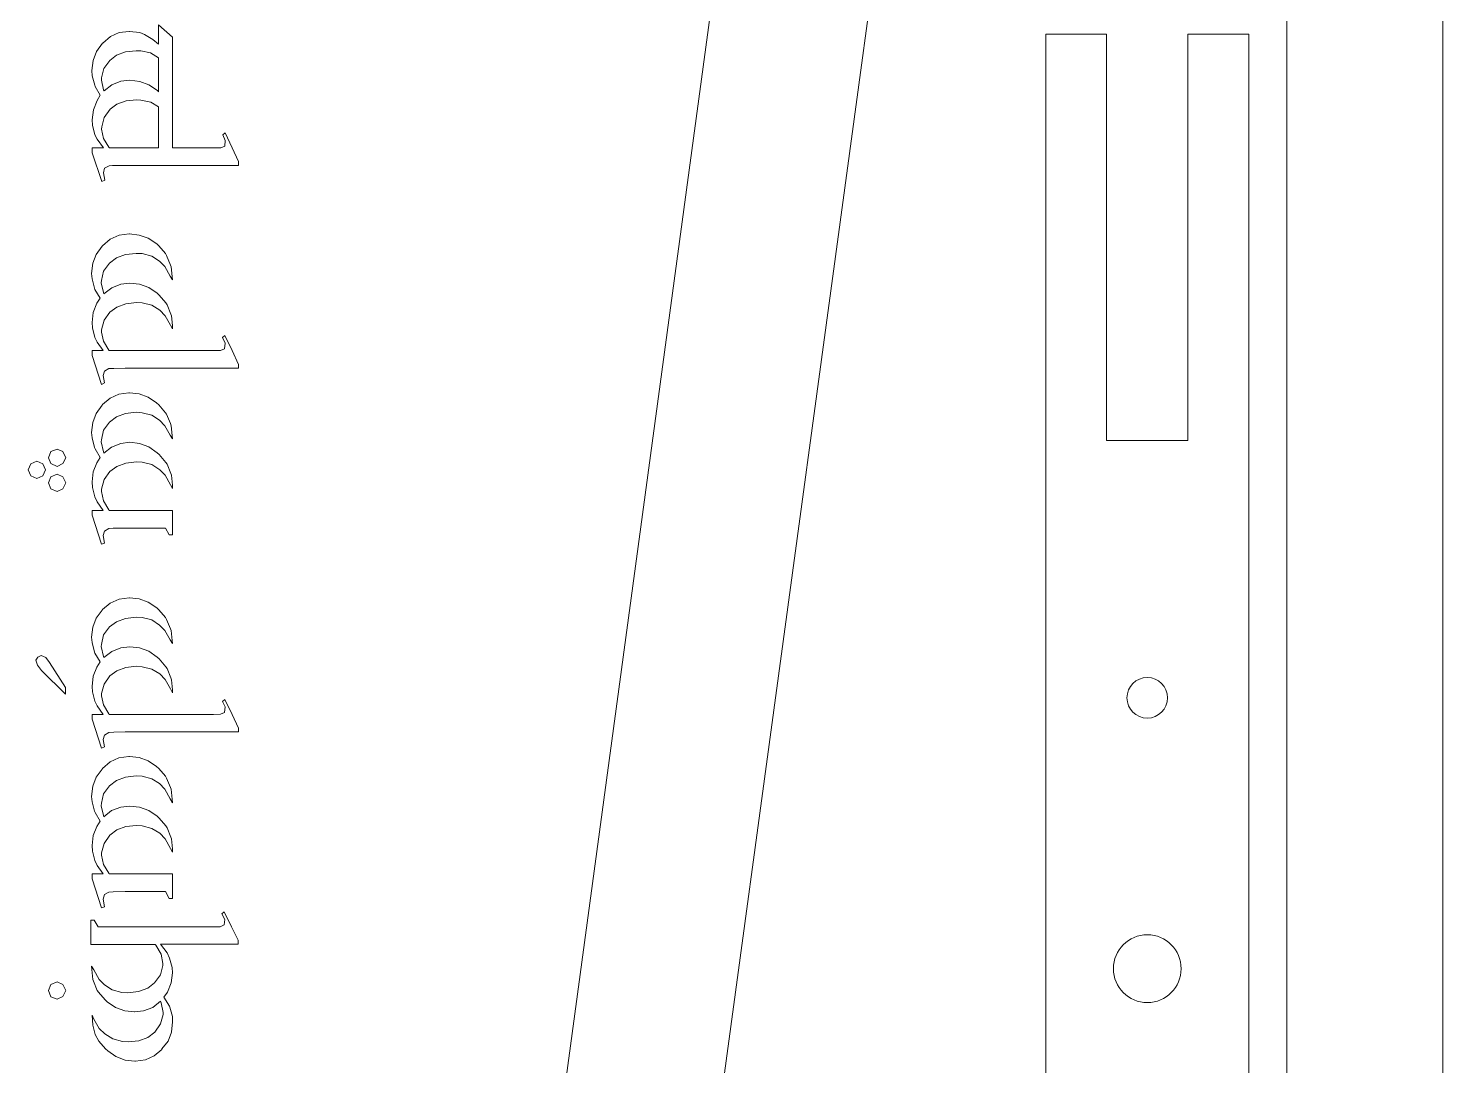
# Model space of a CAD drawing. Header units: inches. Extents: x -25.4 to 25.4, y -23 to 23.1.
# Drawn here: x 7.06 to 12.28, y -5.48 to -1.65 of the extents above; entities that cross this region are included whole.
import ezdxf

# ---------------------------------------------------------------- set-up
doc = ezdxf.new("R2010")
doc.units = ezdxf.units.IN
doc.header["$MEASUREMENT"] = 0
doc.layers.add('Layer 1', color=7, linetype='Continuous', true_color=0xffffff)

msp = doc.modelspace()

# ---------------------------------------------------------------- linework, layer by layer
at = {"layer": 'Layer 1', "color": 6, "lineweight": 9, "true_color": 0xff00ff}
for points in [[(12.2776, -18.9912), (12.2776, -18.9912), (12.2776, 13.1996), (12.2776, 13.1996)], [(11.3387, 11.4337), (11.3387, 11.4337), (7.7494, -15.0549), (7.7494, -15.0549)], [(8.3689, -14.7462), (8.3689, -14.7462), (11.7022, 9.7698), (11.7022, 9.7698)], [(11.7022, 9.7698), (11.7022, 9.7698), (11.7022, -17.6314), (11.7022, -17.6314)], [(11.0368, -1.6677), (11.0368, -1.6677), (10.8118, -1.6677), (10.8118, -1.6677)], [(10.8118, -6.1677), (10.8118, -6.1677), (10.8118, -1.6677), (10.8118, -1.6677)], [(11.0368, -3.1677), (11.0368, -3.1677), (11.0368, -1.6677), (11.0368, -1.6677)], [(11.5618, -1.6677), (11.5618, -1.6677), (11.3368, -1.6677), (11.3368, -1.6677)], [(11.3368, -1.6677), (11.3368, -1.6677), (11.3368, -3.1677), (11.3368, -3.1677)], [(11.5618, -6.1677), (11.5618, -6.1677), (11.5618, -1.6677), (11.5618, -1.6677)], [(11.3368, -3.1677), (11.3368, -3.1677), (11.0368, -3.1677), (11.0368, -3.1677)]]:
    msp.add_open_spline(points, degree=3, dxfattribs=at)
at = {"layer": 'Layer 1', "color": 1, "lineweight": 9, "true_color": 0xff0000}
for points in [[(7.3908, -1.6622), (7.3908, -1.6622), (7.3589, -1.6763), (7.3589, -1.6763)], [(7.4275, -1.6575), (7.4275, -1.6575), (7.3908, -1.6622), (7.3908, -1.6622)], [(7.4293, -1.6575), (7.4293, -1.6575), (7.4275, -1.6575), (7.4275, -1.6575)], [(7.4669, -1.6622), (7.4669, -1.6622), (7.4293, -1.6575), (7.4293, -1.6575)], [(7.4848, -1.6688), (7.4848, -1.6688), (7.4669, -1.6622), (7.4669, -1.6622)], [(7.5149, -1.6876), (7.5149, -1.6876), (7.4848, -1.6688), (7.4848, -1.6688)], [(7.5882, -1.6791), (7.5882, -1.6791), (7.5355, -1.6331), (7.5355, -1.6331)], [(7.5355, -1.6331), (7.5355, -1.6331), (7.5355, -1.7045), (7.5355, -1.7045)], [(7.3288, -1.7017), (7.3288, -1.7017), (7.3072, -1.7318), (7.3072, -1.7318)], [(7.3307, -1.7007), (7.3307, -1.7007), (7.3288, -1.7017), (7.3288, -1.7017)], [(7.3589, -1.6763), (7.3589, -1.6763), (7.3307, -1.7007), (7.3307, -1.7007)], [(7.5355, -1.7045), (7.5355, -1.7045), (7.5149, -1.6876), (7.5149, -1.6876)], [(7.5882, -2.0879), (7.5882, -2.0879), (7.5882, -1.6791), (7.5882, -1.6791)], [(7.2949, -1.7656), (7.2949, -1.7656), (7.2902, -1.8022), (7.2902, -1.8022)], [(7.3072, -1.7318), (7.3072, -1.7318), (7.2949, -1.7656), (7.2949, -1.7656)], [(7.3344, -1.7947), (7.3344, -1.7947), (7.356, -1.7647), (7.356, -1.7647)], [(7.356, -1.7647), (7.356, -1.7647), (7.3814, -1.7449), (7.3814, -1.7449)], [(7.3814, -1.7449), (7.3814, -1.7449), (7.4143, -1.7327), (7.4143, -1.7327)], [(7.4143, -1.7327), (7.4143, -1.7327), (7.4538, -1.7289), (7.4538, -1.7289)], [(7.4538, -1.7289), (7.4538, -1.7289), (7.4707, -1.7289), (7.4707, -1.7289)], [(7.4707, -1.7289), (7.4707, -1.7289), (7.5064, -1.7374), (7.5064, -1.7374)], [(7.5064, -1.7374), (7.5064, -1.7374), (7.5365, -1.7553), (7.5365, -1.7553)], [(7.5365, -1.7553), (7.5365, -1.7553), (7.5365, -1.8802), (7.5365, -1.8802)], [(7.2902, -1.8022), (7.2902, -1.8022), (7.2912, -1.822), (7.2912, -1.822)], [(7.2912, -1.822), (7.2912, -1.822), (7.3006, -1.8568), (7.3006, -1.8568)], [(7.325, -1.8295), (7.325, -1.8295), (7.3344, -1.7947), (7.3344, -1.7947)], [(7.3006, -1.8568), (7.3006, -1.8568), (7.3025, -1.8615), (7.3025, -1.8615)], [(7.3025, -1.8615), (7.3025, -1.8615), (7.3213, -1.8934), (7.3213, -1.8934)], [(7.325, -1.838), (7.325, -1.838), (7.325, -1.8295), (7.325, -1.8295)], [(7.3325, -1.8737), (7.3325, -1.8737), (7.325, -1.838), (7.325, -1.838)], [(7.3354, -1.8774), (7.3354, -1.8774), (7.3325, -1.8737), (7.3325, -1.8737)], [(7.3636, -1.8549), (7.3636, -1.8549), (7.3354, -1.8774), (7.3354, -1.8774)], [(7.3964, -1.8417), (7.3964, -1.8417), (7.3636, -1.8549), (7.3636, -1.8549)], [(7.4303, -1.838), (7.4303, -1.838), (7.3964, -1.8417), (7.3964, -1.8417)], [(7.4669, -1.8427), (7.4669, -1.8427), (7.4303, -1.838), (7.4303, -1.838)], [(7.5008, -1.8549), (7.5008, -1.8549), (7.4669, -1.8427), (7.4669, -1.8427)], [(7.5318, -1.8756), (7.5318, -1.8756), (7.5008, -1.8549), (7.5008, -1.8549)], [(7.5365, -1.8802), (7.5365, -1.8802), (7.5318, -1.8756), (7.5318, -1.8756)], [(7.309, -1.9131), (7.309, -1.9131), (7.2959, -1.947), (7.2959, -1.947)], [(7.3213, -1.8934), (7.3213, -1.8934), (7.309, -1.9131), (7.309, -1.9131)], [(7.357, -1.9451), (7.357, -1.9451), (7.3823, -1.9263), (7.3823, -1.9263)], [(7.3823, -1.9263), (7.3823, -1.9263), (7.4162, -1.9141), (7.4162, -1.9141)], [(7.4162, -1.9141), (7.4162, -1.9141), (7.4557, -1.9103), (7.4557, -1.9103)], [(7.4557, -1.9103), (7.4557, -1.9103), (7.4707, -1.9113), (7.4707, -1.9113)], [(7.4707, -1.9113), (7.4707, -1.9113), (7.5073, -1.9188), (7.5073, -1.9188)], [(7.5073, -1.9188), (7.5073, -1.9188), (7.5365, -1.9357), (7.5365, -1.9357)], [(7.2959, -1.947), (7.2959, -1.947), (7.2912, -1.9836), (7.2912, -1.9836)], [(7.2912, -1.9836), (7.2912, -1.9836), (7.2921, -2.0034), (7.2921, -2.0034)], [(7.3269, -2.0099), (7.3269, -2.0099), (7.3354, -1.9752), (7.3354, -1.9752)], [(7.3354, -1.9752), (7.3354, -1.9752), (7.357, -1.9451), (7.357, -1.9451)], [(7.5365, -1.9357), (7.5365, -1.9357), (7.5365, -2.0879), (7.5365, -2.0879)], [(7.2921, -2.0034), (7.2921, -2.0034), (7.3015, -2.0391), (7.3015, -2.0391)], [(7.326, -2.0184), (7.326, -2.0184), (7.3269, -2.0099), (7.3269, -2.0099)], [(7.3325, -2.0532), (7.3325, -2.0532), (7.326, -2.0184), (7.326, -2.0184)], [(7.7818, -2.0325), (7.7818, -2.0325), (7.7733, -2.0391), (7.7733, -2.0391)], [(7.8081, -2.0879), (7.8081, -2.0879), (7.7818, -2.0325), (7.7818, -2.0325)], [(7.2912, -2.0879), (7.2912, -2.0879), (7.2912, -2.1058), (7.2912, -2.1058)], [(7.3325, -2.0879), (7.3325, -2.0879), (7.2912, -2.0879), (7.2912, -2.0879)], [(7.3015, -2.0391), (7.3015, -2.0391), (7.31, -2.056), (7.31, -2.056)], [(7.31, -2.056), (7.31, -2.056), (7.3325, -2.0879), (7.3325, -2.0879)], [(7.3523, -2.0851), (7.3523, -2.0851), (7.3325, -2.0532), (7.3325, -2.0532)], [(7.3551, -2.0879), (7.3551, -2.0879), (7.3523, -2.0851), (7.3523, -2.0851)], [(7.5365, -2.0879), (7.5365, -2.0879), (7.3551, -2.0879), (7.3551, -2.0879)], [(7.7404, -2.0879), (7.7404, -2.0879), (7.5882, -2.0879), (7.5882, -2.0879)], [(7.7658, -2.087), (7.7658, -2.087), (7.7404, -2.0879), (7.7404, -2.0879)], [(7.7808, -2.0814), (7.7808, -2.0814), (7.7658, -2.087), (7.7658, -2.087)], [(7.7733, -2.0391), (7.7733, -2.0391), (7.7827, -2.0607), (7.7827, -2.0607)], [(7.7827, -2.0607), (7.7827, -2.0607), (7.7808, -2.0814), (7.7808, -2.0814)], [(7.8316, -2.1378), (7.8316, -2.1378), (7.8081, -2.0879), (7.8081, -2.0879)], [(7.2912, -2.1058), (7.2912, -2.1058), (7.3269, -2.212), (7.3269, -2.212)], [(7.8316, -2.1528), (7.8316, -2.1528), (7.8316, -2.1378), (7.8316, -2.1378)], [(7.3325, -2.18), (7.3325, -2.18), (7.3372, -2.1631), (7.3372, -2.1631)], [(7.3382, -2.2073), (7.3382, -2.2073), (7.3325, -2.18), (7.3325, -2.18)], [(7.3372, -2.1631), (7.3372, -2.1631), (7.3542, -2.1537), (7.3542, -2.1537)], [(7.3542, -2.1537), (7.3542, -2.1537), (7.3664, -2.1528), (7.3664, -2.1528)], [(7.3664, -2.1528), (7.3664, -2.1528), (7.4134, -2.1528), (7.4134, -2.1528)], [(7.4134, -2.1528), (7.4134, -2.1528), (7.8316, -2.1528), (7.8316, -2.1528)], [(7.3269, -2.212), (7.3269, -2.212), (7.3382, -2.2073), (7.3382, -2.2073)], [(7.3278, -2.4507), (7.3278, -2.4507), (7.3062, -2.4808), (7.3062, -2.4808)], [(7.3297, -2.4488), (7.3297, -2.4488), (7.3278, -2.4507), (7.3278, -2.4507)], [(7.3579, -2.4253), (7.3579, -2.4253), (7.3297, -2.4488), (7.3297, -2.4488)], [(7.3908, -2.4103), (7.3908, -2.4103), (7.3579, -2.4253), (7.3579, -2.4253)], [(7.4275, -2.4056), (7.4275, -2.4056), (7.3908, -2.4103), (7.3908, -2.4103)], [(7.4284, -2.4056), (7.4284, -2.4056), (7.4275, -2.4056), (7.4275, -2.4056)], [(7.4651, -2.4094), (7.4651, -2.4094), (7.4284, -2.4056), (7.4284, -2.4056)], [(7.4979, -2.4216), (7.4979, -2.4216), (7.4651, -2.4094), (7.4651, -2.4094)], [(7.5299, -2.4422), (7.5299, -2.4422), (7.4979, -2.4216), (7.4979, -2.4216)], [(7.5374, -2.4488), (7.5374, -2.4488), (7.5299, -2.4422), (7.5299, -2.4422)], [(7.5619, -2.478), (7.5619, -2.478), (7.5374, -2.4488), (7.5374, -2.4488)], [(7.3062, -2.4808), (7.3062, -2.4808), (7.294, -2.5137), (7.294, -2.5137)], [(7.3551, -2.5127), (7.3551, -2.5127), (7.3805, -2.4939), (7.3805, -2.4939)], [(7.3805, -2.4939), (7.3805, -2.4939), (7.4143, -2.4808), (7.4143, -2.4808)], [(7.4143, -2.4808), (7.4143, -2.4808), (7.4538, -2.477), (7.4538, -2.477)], [(7.4538, -2.477), (7.4538, -2.477), (7.4754, -2.478), (7.4754, -2.478)], [(7.4754, -2.478), (7.4754, -2.478), (7.5111, -2.4874), (7.5111, -2.4874)], [(7.5111, -2.4874), (7.5111, -2.4874), (7.5402, -2.5062), (7.5402, -2.5062)], [(7.5402, -2.5062), (7.5402, -2.5062), (7.56, -2.5259), (7.56, -2.5259)], [(7.5656, -2.4855), (7.5656, -2.4855), (7.5619, -2.478), (7.5619, -2.478)], [(7.5806, -2.5203), (7.5806, -2.5203), (7.5656, -2.4855), (7.5656, -2.4855)], [(7.294, -2.5137), (7.294, -2.5137), (7.2893, -2.5513), (7.2893, -2.5513)], [(7.2893, -2.5513), (7.2893, -2.5513), (7.2912, -2.571), (7.2912, -2.571)], [(7.325, -2.5776), (7.325, -2.5776), (7.3335, -2.5428), (7.3335, -2.5428)], [(7.3335, -2.5428), (7.3335, -2.5428), (7.3551, -2.5127), (7.3551, -2.5127)], [(7.56, -2.5259), (7.56, -2.5259), (7.5797, -2.5607), (7.5797, -2.5607)], [(7.5825, -2.5268), (7.5825, -2.5268), (7.5806, -2.5203), (7.5806, -2.5203)], [(7.5863, -2.5625), (7.5863, -2.5625), (7.5825, -2.5268), (7.5825, -2.5268)], [(7.2912, -2.571), (7.2912, -2.571), (7.2996, -2.6058), (7.2996, -2.6058)], [(7.2996, -2.6058), (7.2996, -2.6058), (7.3015, -2.6105), (7.3015, -2.6105)], [(7.3015, -2.6105), (7.3015, -2.6105), (7.3213, -2.6424), (7.3213, -2.6424)], [(7.3241, -2.586), (7.3241, -2.586), (7.325, -2.5776), (7.325, -2.5776)], [(7.3325, -2.6217), (7.3325, -2.6217), (7.3241, -2.586), (7.3241, -2.586)], [(7.3636, -2.6039), (7.3636, -2.6039), (7.3344, -2.6264), (7.3344, -2.6264)], [(7.3964, -2.5907), (7.3964, -2.5907), (7.3636, -2.6039), (7.3636, -2.6039)], [(7.4303, -2.587), (7.4303, -2.587), (7.3964, -2.5907), (7.3964, -2.5907)], [(7.466, -2.5907), (7.466, -2.5907), (7.4303, -2.587), (7.4303, -2.587)], [(7.4998, -2.603), (7.4998, -2.603), (7.466, -2.5907), (7.466, -2.5907)], [(7.5308, -2.6246), (7.5308, -2.6246), (7.4998, -2.603), (7.4998, -2.603)], [(7.5797, -2.5607), (7.5797, -2.5607), (7.5872, -2.5748), (7.5872, -2.5748)], [(7.5872, -2.5748), (7.5872, -2.5748), (7.5863, -2.5625), (7.5863, -2.5625)], [(7.3081, -2.6612), (7.3081, -2.6612), (7.2949, -2.6951), (7.2949, -2.6951)], [(7.3213, -2.6424), (7.3213, -2.6424), (7.3081, -2.6612), (7.3081, -2.6612)], [(7.3344, -2.6264), (7.3344, -2.6264), (7.3325, -2.6217), (7.3325, -2.6217)], [(7.3823, -2.6753), (7.3823, -2.6753), (7.4152, -2.6631), (7.4152, -2.6631)], [(7.4152, -2.6631), (7.4152, -2.6631), (7.4547, -2.6584), (7.4547, -2.6584)], [(7.4547, -2.6584), (7.4547, -2.6584), (7.4763, -2.6593), (7.4763, -2.6593)], [(7.4763, -2.6593), (7.4763, -2.6593), (7.512, -2.6687), (7.512, -2.6687)], [(7.5384, -2.6311), (7.5384, -2.6311), (7.5308, -2.6246), (7.5308, -2.6246)], [(7.5628, -2.6603), (7.5628, -2.6603), (7.5384, -2.6311), (7.5384, -2.6311)], [(7.5675, -2.6669), (7.5675, -2.6669), (7.5628, -2.6603), (7.5628, -2.6603)], [(7.2949, -2.6951), (7.2949, -2.6951), (7.2912, -2.7326), (7.2912, -2.7326)], [(7.3354, -2.7242), (7.3354, -2.7242), (7.356, -2.6941), (7.356, -2.6941)], [(7.356, -2.6941), (7.356, -2.6941), (7.3823, -2.6753), (7.3823, -2.6753)], [(7.512, -2.6687), (7.512, -2.6687), (7.5412, -2.6866), (7.5412, -2.6866)], [(7.5412, -2.6866), (7.5412, -2.6866), (7.5609, -2.7073), (7.5609, -2.7073)], [(7.5609, -2.7073), (7.5609, -2.7073), (7.5806, -2.742), (7.5806, -2.742)], [(7.5816, -2.7016), (7.5816, -2.7016), (7.5675, -2.6669), (7.5675, -2.6669)], [(7.5835, -2.7082), (7.5835, -2.7082), (7.5816, -2.7016), (7.5816, -2.7016)], [(7.5882, -2.7439), (7.5882, -2.7439), (7.5835, -2.7082), (7.5835, -2.7082)], [(7.2912, -2.7326), (7.2912, -2.7326), (7.2921, -2.7524), (7.2921, -2.7524)], [(7.2921, -2.7524), (7.2921, -2.7524), (7.3006, -2.7872), (7.3006, -2.7872)], [(7.326, -2.759), (7.326, -2.759), (7.3354, -2.7242), (7.3354, -2.7242)], [(7.326, -2.7674), (7.326, -2.7674), (7.326, -2.759), (7.326, -2.759)], [(7.3325, -2.8013), (7.3325, -2.8013), (7.326, -2.7674), (7.326, -2.7674)], [(7.5806, -2.742), (7.5806, -2.742), (7.5882, -2.7561), (7.5882, -2.7561)], [(7.5882, -2.7561), (7.5882, -2.7561), (7.5882, -2.7439), (7.5882, -2.7439)], [(7.3006, -2.7872), (7.3006, -2.7872), (7.309, -2.805), (7.309, -2.805)], [(7.309, -2.805), (7.309, -2.805), (7.3316, -2.836), (7.3316, -2.836)], [(7.3523, -2.8341), (7.3523, -2.8341), (7.3325, -2.8013), (7.3325, -2.8013)], [(7.7808, -2.7806), (7.7808, -2.7806), (7.7724, -2.7881), (7.7724, -2.7881)], [(7.7724, -2.7881), (7.7724, -2.7881), (7.7818, -2.8088), (7.7818, -2.8088)], [(7.7818, -2.8088), (7.7818, -2.8088), (7.7799, -2.8294), (7.7799, -2.8294)], [(7.8081, -2.836), (7.8081, -2.836), (7.7808, -2.7806), (7.7808, -2.7806)], [(7.2912, -2.836), (7.2912, -2.836), (7.2912, -2.8539), (7.2912, -2.8539)], [(7.3316, -2.836), (7.3316, -2.836), (7.2912, -2.836), (7.2912, -2.836)], [(7.2912, -2.8539), (7.2912, -2.8539), (7.326, -2.961), (7.326, -2.961)], [(7.3542, -2.836), (7.3542, -2.836), (7.3523, -2.8341), (7.3523, -2.8341)], [(7.7395, -2.836), (7.7395, -2.836), (7.3542, -2.836), (7.3542, -2.836)], [(7.7648, -2.8351), (7.7648, -2.8351), (7.7395, -2.836), (7.7395, -2.836)], [(7.7799, -2.8294), (7.7799, -2.8294), (7.7648, -2.8351), (7.7648, -2.8351)], [(7.8316, -2.8868), (7.8316, -2.8868), (7.8081, -2.836), (7.8081, -2.836)], [(7.3316, -2.9281), (7.3316, -2.9281), (7.3363, -2.9121), (7.3363, -2.9121)], [(7.3363, -2.9121), (7.3363, -2.9121), (7.3532, -2.9027), (7.3532, -2.9027)], [(7.3532, -2.9027), (7.3532, -2.9027), (7.3711, -2.9018), (7.3711, -2.9018)], [(7.3711, -2.9018), (7.3711, -2.9018), (7.4124, -2.9009), (7.4124, -2.9009)], [(7.4124, -2.9009), (7.4124, -2.9009), (7.8316, -2.9009), (7.8316, -2.9009)], [(7.8316, -2.9009), (7.8316, -2.9009), (7.8316, -2.8868), (7.8316, -2.8868)], [(7.326, -2.961), (7.326, -2.961), (7.3372, -2.9554), (7.3372, -2.9554)], [(7.3372, -2.9554), (7.3372, -2.9554), (7.3316, -2.9281), (7.3316, -2.9281)], [(7.3579, -3.0118), (7.3579, -3.0118), (7.3297, -3.0353), (7.3297, -3.0353)], [(7.3899, -2.9967), (7.3899, -2.9967), (7.3579, -3.0118), (7.3579, -3.0118)], [(7.4265, -2.992), (7.4265, -2.992), (7.3899, -2.9967), (7.3899, -2.9967)], [(7.4284, -2.992), (7.4284, -2.992), (7.4265, -2.992), (7.4265, -2.992)], [(7.4651, -2.9958), (7.4651, -2.9958), (7.4284, -2.992), (7.4284, -2.992)], [(7.4979, -3.008), (7.4979, -3.008), (7.4651, -2.9958), (7.4651, -2.9958)], [(7.529, -3.0287), (7.529, -3.0287), (7.4979, -3.008), (7.4979, -3.008)], [(7.5374, -3.0362), (7.5374, -3.0362), (7.529, -3.0287), (7.529, -3.0287)], [(7.3062, -3.0682), (7.3062, -3.0682), (7.294, -3.101), (7.294, -3.101)], [(7.3278, -3.0381), (7.3278, -3.0381), (7.3062, -3.0682), (7.3062, -3.0682)], [(7.3297, -3.0353), (7.3297, -3.0353), (7.3278, -3.0381), (7.3278, -3.0381)], [(7.3551, -3.1001), (7.3551, -3.1001), (7.3805, -3.0804), (7.3805, -3.0804)], [(7.3805, -3.0804), (7.3805, -3.0804), (7.4143, -3.0682), (7.4143, -3.0682)], [(7.4143, -3.0682), (7.4143, -3.0682), (7.4538, -3.0635), (7.4538, -3.0635)], [(7.4538, -3.0635), (7.4538, -3.0635), (7.4754, -3.0653), (7.4754, -3.0653)], [(7.4754, -3.0653), (7.4754, -3.0653), (7.5111, -3.0738), (7.5111, -3.0738)], [(7.5111, -3.0738), (7.5111, -3.0738), (7.5402, -3.0926), (7.5402, -3.0926)], [(7.5619, -3.0653), (7.5619, -3.0653), (7.5374, -3.0362), (7.5374, -3.0362)], [(7.5656, -3.071), (7.5656, -3.071), (7.5619, -3.0653), (7.5619, -3.0653)], [(7.5806, -3.1057), (7.5806, -3.1057), (7.5656, -3.071), (7.5656, -3.071)], [(7.294, -3.101), (7.294, -3.101), (7.2893, -3.1386), (7.2893, -3.1386)], [(7.325, -3.165), (7.325, -3.165), (7.3335, -3.1302), (7.3335, -3.1302)], [(7.3335, -3.1302), (7.3335, -3.1302), (7.3551, -3.1001), (7.3551, -3.1001)], [(7.5402, -3.0926), (7.5402, -3.0926), (7.56, -3.1133), (7.56, -3.1133)], [(7.56, -3.1133), (7.56, -3.1133), (7.5797, -3.148), (7.5797, -3.148)], [(7.5825, -3.1133), (7.5825, -3.1133), (7.5806, -3.1057), (7.5806, -3.1057)], [(7.5863, -3.1499), (7.5863, -3.1499), (7.5825, -3.1133), (7.5825, -3.1133)], [(7.2893, -3.1386), (7.2893, -3.1386), (7.2912, -3.1584), (7.2912, -3.1584)], [(7.2912, -3.1584), (7.2912, -3.1584), (7.2996, -3.1941), (7.2996, -3.1941)], [(7.3241, -3.1734), (7.3241, -3.1734), (7.325, -3.165), (7.325, -3.165)], [(7.3325, -3.2101), (7.3325, -3.2101), (7.3241, -3.1734), (7.3241, -3.1734)], [(7.3964, -3.1791), (7.3964, -3.1791), (7.3626, -3.1922), (7.3626, -3.1922)], [(7.4303, -3.1744), (7.4303, -3.1744), (7.3964, -3.1791), (7.3964, -3.1791)], [(7.466, -3.1791), (7.466, -3.1791), (7.4303, -3.1744), (7.4303, -3.1744)], [(7.4998, -3.1913), (7.4998, -3.1913), (7.466, -3.1791), (7.466, -3.1791)], [(7.5797, -3.148), (7.5797, -3.148), (7.5872, -3.1621), (7.5872, -3.1621)], [(7.5872, -3.1621), (7.5872, -3.1621), (7.5863, -3.1499), (7.5863, -3.1499)], [(7.1389, -3.2091), (7.1389, -3.2091), (7.1295, -3.2317), (7.1295, -3.2317)], [(7.1295, -3.2317), (7.1295, -3.2317), (7.1389, -3.2533), (7.1389, -3.2533)], [(7.1615, -3.1997), (7.1615, -3.1997), (7.1389, -3.2091), (7.1389, -3.2091)], [(7.1831, -3.2091), (7.1831, -3.2091), (7.1615, -3.1997), (7.1615, -3.1997)], [(7.1934, -3.2317), (7.1934, -3.2317), (7.1831, -3.2091), (7.1831, -3.2091)], [(7.1831, -3.2533), (7.1831, -3.2533), (7.1934, -3.2317), (7.1934, -3.2317)], [(7.2996, -3.1941), (7.2996, -3.1941), (7.3025, -3.1988), (7.3025, -3.1988)], [(7.3025, -3.1988), (7.3025, -3.1988), (7.3213, -3.2307), (7.3213, -3.2307)], [(7.3213, -3.2307), (7.3213, -3.2307), (7.3081, -3.2505), (7.3081, -3.2505)], [(7.3344, -3.2148), (7.3344, -3.2148), (7.3325, -3.2101), (7.3325, -3.2101)], [(7.3626, -3.1922), (7.3626, -3.1922), (7.3344, -3.2148), (7.3344, -3.2148)], [(7.5308, -3.2129), (7.5308, -3.2129), (7.4998, -3.1913), (7.4998, -3.1913)], [(7.5384, -3.2195), (7.5384, -3.2195), (7.5308, -3.2129), (7.5308, -3.2129)], [(7.5628, -3.2486), (7.5628, -3.2486), (7.5384, -3.2195), (7.5384, -3.2195)], [(7.0647, -3.2542), (7.0647, -3.2542), (7.0553, -3.2768), (7.0553, -3.2768)], [(7.0553, -3.2768), (7.0553, -3.2768), (7.0647, -3.2984), (7.0647, -3.2984)], [(7.0873, -3.2448), (7.0873, -3.2448), (7.0647, -3.2542), (7.0647, -3.2542)], [(7.1089, -3.2542), (7.1089, -3.2542), (7.0873, -3.2448), (7.0873, -3.2448)], [(7.1183, -3.2768), (7.1183, -3.2768), (7.1089, -3.2542), (7.1089, -3.2542)], [(7.1089, -3.2984), (7.1089, -3.2984), (7.1183, -3.2768), (7.1183, -3.2768)], [(7.1389, -3.2533), (7.1389, -3.2533), (7.1615, -3.2636), (7.1615, -3.2636)], [(7.1615, -3.2636), (7.1615, -3.2636), (7.1831, -3.2533), (7.1831, -3.2533)], [(7.2949, -3.2834), (7.2949, -3.2834), (7.2912, -3.321), (7.2912, -3.321)], [(7.3081, -3.2505), (7.3081, -3.2505), (7.2949, -3.2834), (7.2949, -3.2834)], [(7.3354, -3.3125), (7.3354, -3.3125), (7.356, -3.2824), (7.356, -3.2824)], [(7.356, -3.2824), (7.356, -3.2824), (7.3823, -3.2636), (7.3823, -3.2636)], [(7.3823, -3.2636), (7.3823, -3.2636), (7.4152, -3.2514), (7.4152, -3.2514)], [(7.4152, -3.2514), (7.4152, -3.2514), (7.4547, -3.2467), (7.4547, -3.2467)], [(7.4547, -3.2467), (7.4547, -3.2467), (7.4763, -3.2477), (7.4763, -3.2477)], [(7.4763, -3.2477), (7.4763, -3.2477), (7.512, -3.2571), (7.512, -3.2571)], [(7.512, -3.2571), (7.512, -3.2571), (7.5412, -3.2759), (7.5412, -3.2759)], [(7.5412, -3.2759), (7.5412, -3.2759), (7.5609, -3.2965), (7.5609, -3.2965)], [(7.5675, -3.2552), (7.5675, -3.2552), (7.5628, -3.2486), (7.5628, -3.2486)], [(7.5816, -3.2899), (7.5816, -3.2899), (7.5675, -3.2552), (7.5675, -3.2552)], [(7.5835, -3.2965), (7.5835, -3.2965), (7.5816, -3.2899), (7.5816, -3.2899)], [(7.0647, -3.2984), (7.0647, -3.2984), (7.0873, -3.3078), (7.0873, -3.3078)], [(7.0873, -3.3078), (7.0873, -3.3078), (7.1089, -3.2984), (7.1089, -3.2984)], [(7.1389, -3.3022), (7.1389, -3.3022), (7.1295, -3.3247), (7.1295, -3.3247)], [(7.1295, -3.3247), (7.1295, -3.3247), (7.1389, -3.3463), (7.1389, -3.3463)], [(7.1615, -3.2928), (7.1615, -3.2928), (7.1389, -3.3022), (7.1389, -3.3022)], [(7.1831, -3.3022), (7.1831, -3.3022), (7.1615, -3.2928), (7.1615, -3.2928)], [(7.1934, -3.3247), (7.1934, -3.3247), (7.1831, -3.3022), (7.1831, -3.3022)], [(7.1831, -3.3463), (7.1831, -3.3463), (7.1934, -3.3247), (7.1934, -3.3247)], [(7.2912, -3.321), (7.2912, -3.321), (7.2921, -3.3416), (7.2921, -3.3416)], [(7.2921, -3.3416), (7.2921, -3.3416), (7.3006, -3.3764), (7.3006, -3.3764)], [(7.326, -3.3473), (7.326, -3.3473), (7.3354, -3.3125), (7.3354, -3.3125)], [(7.5609, -3.2965), (7.5609, -3.2965), (7.5806, -3.3313), (7.5806, -3.3313)], [(7.5806, -3.3313), (7.5806, -3.3313), (7.5882, -3.3454), (7.5882, -3.3454)], [(7.5882, -3.3332), (7.5882, -3.3332), (7.5835, -3.2965), (7.5835, -3.2965)], [(7.5882, -3.3454), (7.5882, -3.3454), (7.5882, -3.3332), (7.5882, -3.3332)], [(7.1389, -3.3463), (7.1389, -3.3463), (7.1615, -3.3557), (7.1615, -3.3557)], [(7.1615, -3.3557), (7.1615, -3.3557), (7.1831, -3.3463), (7.1831, -3.3463)], [(7.3006, -3.3764), (7.3006, -3.3764), (7.31, -3.3943), (7.31, -3.3943)], [(7.31, -3.3943), (7.31, -3.3943), (7.3316, -3.4262), (7.3316, -3.4262)], [(7.326, -3.3567), (7.326, -3.3567), (7.326, -3.3473), (7.326, -3.3473)], [(7.3325, -3.3905), (7.3325, -3.3905), (7.326, -3.3567), (7.326, -3.3567)], [(7.3523, -3.4234), (7.3523, -3.4234), (7.3325, -3.3905), (7.3325, -3.3905)], [(7.2912, -3.4262), (7.2912, -3.4262), (7.2912, -3.4441), (7.2912, -3.4441)], [(7.3316, -3.4262), (7.3316, -3.4262), (7.2912, -3.4262), (7.2912, -3.4262)], [(7.2912, -3.4441), (7.2912, -3.4441), (7.326, -3.5512), (7.326, -3.5512)], [(7.3542, -3.4262), (7.3542, -3.4262), (7.3523, -3.4234), (7.3523, -3.4234)], [(7.5882, -3.4262), (7.5882, -3.4262), (7.3542, -3.4262), (7.3542, -3.4262)], [(7.5882, -3.5164), (7.5882, -3.5164), (7.5882, -3.4262), (7.5882, -3.4262)], [(7.3363, -3.5023), (7.3363, -3.5023), (7.3532, -3.4929), (7.3532, -3.4929)], [(7.3532, -3.4929), (7.3532, -3.4929), (7.3692, -3.492), (7.3692, -3.492)], [(7.3692, -3.492), (7.3692, -3.492), (7.4124, -3.4911), (7.4124, -3.4911)], [(7.4124, -3.4911), (7.4124, -3.4911), (7.5619, -3.4911), (7.5619, -3.4911)], [(7.5619, -3.4911), (7.5619, -3.4911), (7.5759, -3.5164), (7.5759, -3.5164)], [(7.326, -3.5512), (7.326, -3.5512), (7.3372, -3.5465), (7.3372, -3.5465)], [(7.3316, -3.5183), (7.3316, -3.5183), (7.3363, -3.5023), (7.3363, -3.5023)], [(7.3372, -3.5465), (7.3372, -3.5465), (7.3316, -3.5183), (7.3316, -3.5183)], [(7.5759, -3.5164), (7.5759, -3.5164), (7.5882, -3.5164), (7.5882, -3.5164)], [(7.3908, -3.7533), (7.3908, -3.7533), (7.3579, -3.7683), (7.3579, -3.7683)], [(7.4275, -3.7486), (7.4275, -3.7486), (7.3908, -3.7533), (7.3908, -3.7533)], [(7.4284, -3.7486), (7.4284, -3.7486), (7.4275, -3.7486), (7.4275, -3.7486)], [(7.4651, -3.7523), (7.4651, -3.7523), (7.4284, -3.7486), (7.4284, -3.7486)], [(7.4979, -3.7645), (7.4979, -3.7645), (7.4651, -3.7523), (7.4651, -3.7523)], [(7.3278, -3.7937), (7.3278, -3.7937), (7.3062, -3.8238), (7.3062, -3.8238)], [(7.3297, -3.7918), (7.3297, -3.7918), (7.3278, -3.7937), (7.3278, -3.7937)], [(7.3579, -3.7683), (7.3579, -3.7683), (7.3297, -3.7918), (7.3297, -3.7918)], [(7.5299, -3.7852), (7.5299, -3.7852), (7.4979, -3.7645), (7.4979, -3.7645)], [(7.5374, -3.7927), (7.5374, -3.7927), (7.5299, -3.7852), (7.5299, -3.7852)], [(7.5619, -3.8219), (7.5619, -3.8219), (7.5374, -3.7927), (7.5374, -3.7927)], [(7.294, -3.8566), (7.294, -3.8566), (7.2893, -3.8942), (7.2893, -3.8942)], [(7.3062, -3.8238), (7.3062, -3.8238), (7.294, -3.8566), (7.294, -3.8566)], [(7.3335, -3.8858), (7.3335, -3.8858), (7.3551, -3.8557), (7.3551, -3.8557)], [(7.3551, -3.8557), (7.3551, -3.8557), (7.3805, -3.8369), (7.3805, -3.8369)], [(7.3805, -3.8369), (7.3805, -3.8369), (7.4143, -3.8247), (7.4143, -3.8247)], [(7.4143, -3.8247), (7.4143, -3.8247), (7.4538, -3.82), (7.4538, -3.82)], [(7.4538, -3.82), (7.4538, -3.82), (7.4754, -3.8209), (7.4754, -3.8209)], [(7.4754, -3.8209), (7.4754, -3.8209), (7.5111, -3.8303), (7.5111, -3.8303)], [(7.5111, -3.8303), (7.5111, -3.8303), (7.5402, -3.8491), (7.5402, -3.8491)], [(7.5402, -3.8491), (7.5402, -3.8491), (7.56, -3.8689), (7.56, -3.8689)], [(7.5656, -3.8285), (7.5656, -3.8285), (7.5619, -3.8219), (7.5619, -3.8219)], [(7.5806, -3.8632), (7.5806, -3.8632), (7.5656, -3.8285), (7.5656, -3.8285)], [(7.5825, -3.8698), (7.5825, -3.8698), (7.5806, -3.8632), (7.5806, -3.8632)], [(7.2893, -3.8942), (7.2893, -3.8942), (7.2912, -3.914), (7.2912, -3.914)], [(7.2912, -3.914), (7.2912, -3.914), (7.2996, -3.9487), (7.2996, -3.9487)], [(7.325, -3.9206), (7.325, -3.9206), (7.3335, -3.8858), (7.3335, -3.8858)], [(7.56, -3.8689), (7.56, -3.8689), (7.5797, -3.9036), (7.5797, -3.9036)], [(7.5797, -3.9036), (7.5797, -3.9036), (7.5872, -3.9177), (7.5872, -3.9177)], [(7.5863, -3.9065), (7.5863, -3.9065), (7.5825, -3.8698), (7.5825, -3.8698)], [(7.5872, -3.9177), (7.5872, -3.9177), (7.5863, -3.9065), (7.5863, -3.9065)], [(7.0826, -3.9788), (7.0826, -3.9788), (7.0901, -3.9675), (7.0901, -3.9675)], [(7.0901, -3.9675), (7.0901, -3.9675), (7.1032, -3.9619), (7.1032, -3.9619)], [(7.1032, -3.9619), (7.1032, -3.9619), (7.1201, -3.9694), (7.1201, -3.9694)], [(7.2996, -3.9487), (7.2996, -3.9487), (7.3015, -3.9534), (7.3015, -3.9534)], [(7.3015, -3.9534), (7.3015, -3.9534), (7.3213, -3.9854), (7.3213, -3.9854)], [(7.3241, -3.929), (7.3241, -3.929), (7.325, -3.9206), (7.325, -3.9206)], [(7.3325, -3.9647), (7.3325, -3.9647), (7.3241, -3.929), (7.3241, -3.929)], [(7.3344, -3.9694), (7.3344, -3.9694), (7.3325, -3.9647), (7.3325, -3.9647)], [(7.3636, -3.9469), (7.3636, -3.9469), (7.3344, -3.9694), (7.3344, -3.9694)], [(7.3964, -3.9337), (7.3964, -3.9337), (7.3636, -3.9469), (7.3636, -3.9469)], [(7.4303, -3.9299), (7.4303, -3.9299), (7.3964, -3.9337), (7.3964, -3.9337)], [(7.466, -3.9337), (7.466, -3.9337), (7.4303, -3.9299), (7.4303, -3.9299)], [(7.4998, -3.9459), (7.4998, -3.9459), (7.466, -3.9337), (7.466, -3.9337)], [(7.5308, -3.9675), (7.5308, -3.9675), (7.4998, -3.9459), (7.4998, -3.9459)], [(7.5384, -3.9741), (7.5384, -3.9741), (7.5308, -3.9675), (7.5308, -3.9675)], [(7.0891, -3.9976), (7.0891, -3.9976), (7.0826, -3.9788), (7.0826, -3.9788)], [(7.1042, -4.0164), (7.1042, -4.0164), (7.0891, -3.9976), (7.0891, -3.9976)], [(7.1925, -4.1048), (7.1925, -4.1048), (7.1042, -4.0164), (7.1042, -4.0164)], [(7.1201, -3.9694), (7.1201, -3.9694), (7.1342, -3.9873), (7.1342, -3.9873)], [(7.1342, -3.9873), (7.1342, -3.9873), (7.1925, -4.0794), (7.1925, -4.0794)], [(7.3081, -4.0042), (7.3081, -4.0042), (7.2949, -4.038), (7.2949, -4.038)], [(7.3213, -3.9854), (7.3213, -3.9854), (7.3081, -4.0042), (7.3081, -4.0042)], [(7.356, -4.0371), (7.356, -4.0371), (7.3823, -4.0183), (7.3823, -4.0183)], [(7.3823, -4.0183), (7.3823, -4.0183), (7.4152, -4.0061), (7.4152, -4.0061)], [(7.4152, -4.0061), (7.4152, -4.0061), (7.4547, -4.0014), (7.4547, -4.0014)], [(7.4547, -4.0014), (7.4547, -4.0014), (7.4763, -4.0033), (7.4763, -4.0033)], [(7.4763, -4.0033), (7.4763, -4.0033), (7.512, -4.0117), (7.512, -4.0117)], [(7.512, -4.0117), (7.512, -4.0117), (7.5412, -4.0296), (7.5412, -4.0296)], [(7.5628, -4.0033), (7.5628, -4.0033), (7.5384, -3.9741), (7.5384, -3.9741)], [(7.5675, -4.0098), (7.5675, -4.0098), (7.5628, -4.0033), (7.5628, -4.0033)], [(7.5816, -4.0446), (7.5816, -4.0446), (7.5675, -4.0098), (7.5675, -4.0098)], [(7.2949, -4.038), (7.2949, -4.038), (7.2912, -4.0756), (7.2912, -4.0756)], [(7.326, -4.1019), (7.326, -4.1019), (7.3354, -4.0672), (7.3354, -4.0672)], [(7.3354, -4.0672), (7.3354, -4.0672), (7.356, -4.0371), (7.356, -4.0371)], [(7.5412, -4.0296), (7.5412, -4.0296), (7.5609, -4.0502), (7.5609, -4.0502)], [(7.5609, -4.0502), (7.5609, -4.0502), (7.5806, -4.085), (7.5806, -4.085)], [(7.5835, -4.0512), (7.5835, -4.0512), (7.5816, -4.0446), (7.5816, -4.0446)], [(7.5882, -4.0878), (7.5882, -4.0878), (7.5835, -4.0512), (7.5835, -4.0512)], [(7.1925, -4.0794), (7.1925, -4.0794), (7.1925, -4.1048), (7.1925, -4.1048)], [(7.2912, -4.0756), (7.2912, -4.0756), (7.2921, -4.0954), (7.2921, -4.0954)], [(7.2921, -4.0954), (7.2921, -4.0954), (7.3006, -4.1301), (7.3006, -4.1301)], [(7.326, -4.1104), (7.326, -4.1104), (7.326, -4.1019), (7.326, -4.1019)], [(7.3325, -4.1442), (7.3325, -4.1442), (7.326, -4.1104), (7.326, -4.1104)], [(7.5806, -4.085), (7.5806, -4.085), (7.5882, -4.0991), (7.5882, -4.0991)], [(7.5882, -4.0991), (7.5882, -4.0991), (7.5882, -4.0878), (7.5882, -4.0878)], [(7.7808, -4.1235), (7.7808, -4.1235), (7.7724, -4.1311), (7.7724, -4.1311)], [(7.8081, -4.179), (7.8081, -4.179), (7.7808, -4.1235), (7.7808, -4.1235)], [(7.3006, -4.1301), (7.3006, -4.1301), (7.309, -4.148), (7.309, -4.148)], [(7.309, -4.148), (7.309, -4.148), (7.3316, -4.179), (7.3316, -4.179)], [(7.3523, -4.1771), (7.3523, -4.1771), (7.3325, -4.1442), (7.3325, -4.1442)], [(7.3542, -4.179), (7.3542, -4.179), (7.3523, -4.1771), (7.3523, -4.1771)], [(7.7799, -4.1724), (7.7799, -4.1724), (7.7648, -4.1781), (7.7648, -4.1781)], [(7.7724, -4.1311), (7.7724, -4.1311), (7.7818, -4.1517), (7.7818, -4.1517)], [(7.7818, -4.1517), (7.7818, -4.1517), (7.7799, -4.1724), (7.7799, -4.1724)], [(7.2912, -4.179), (7.2912, -4.179), (7.2912, -4.1969), (7.2912, -4.1969)], [(7.3316, -4.179), (7.3316, -4.179), (7.2912, -4.179), (7.2912, -4.179)], [(7.2912, -4.1969), (7.2912, -4.1969), (7.326, -4.304), (7.326, -4.304)], [(7.7395, -4.179), (7.7395, -4.179), (7.3542, -4.179), (7.3542, -4.179)], [(7.7648, -4.1781), (7.7648, -4.1781), (7.7395, -4.179), (7.7395, -4.179)], [(7.8316, -4.2297), (7.8316, -4.2297), (7.8081, -4.179), (7.8081, -4.179)], [(7.8316, -4.2438), (7.8316, -4.2438), (7.8316, -4.2297), (7.8316, -4.2297)], [(7.3316, -4.2711), (7.3316, -4.2711), (7.3363, -4.2551), (7.3363, -4.2551)], [(7.3372, -4.2993), (7.3372, -4.2993), (7.3316, -4.2711), (7.3316, -4.2711)], [(7.3363, -4.2551), (7.3363, -4.2551), (7.3532, -4.2457), (7.3532, -4.2457)], [(7.3532, -4.2457), (7.3532, -4.2457), (7.3711, -4.2448), (7.3711, -4.2448)], [(7.3711, -4.2448), (7.3711, -4.2448), (7.4124, -4.2438), (7.4124, -4.2438)], [(7.4124, -4.2438), (7.4124, -4.2438), (7.8316, -4.2438), (7.8316, -4.2438)], [(7.326, -4.304), (7.326, -4.304), (7.3372, -4.2993), (7.3372, -4.2993)], [(7.4265, -4.3341), (7.4265, -4.3341), (7.3899, -4.3397), (7.3899, -4.3397)], [(7.4284, -4.3341), (7.4284, -4.3341), (7.4265, -4.3341), (7.4265, -4.3341)], [(7.4651, -4.3378), (7.4651, -4.3378), (7.4284, -4.3341), (7.4284, -4.3341)], [(7.3278, -4.3811), (7.3278, -4.3811), (7.3062, -4.4102), (7.3062, -4.4102)], [(7.3297, -4.3782), (7.3297, -4.3782), (7.3278, -4.3811), (7.3278, -4.3811)], [(7.3579, -4.3538), (7.3579, -4.3538), (7.3297, -4.3782), (7.3297, -4.3782)], [(7.3899, -4.3397), (7.3899, -4.3397), (7.3579, -4.3538), (7.3579, -4.3538)], [(7.4979, -4.351), (7.4979, -4.351), (7.4651, -4.3378), (7.4651, -4.3378)], [(7.529, -4.3717), (7.529, -4.3717), (7.4979, -4.351), (7.4979, -4.351)], [(7.5374, -4.3792), (7.5374, -4.3792), (7.529, -4.3717), (7.529, -4.3717)], [(7.5619, -4.4074), (7.5619, -4.4074), (7.5374, -4.3792), (7.5374, -4.3792)], [(7.3062, -4.4102), (7.3062, -4.4102), (7.294, -4.444), (7.294, -4.444)], [(7.3551, -4.4431), (7.3551, -4.4431), (7.3805, -4.4233), (7.3805, -4.4233)], [(7.3805, -4.4233), (7.3805, -4.4233), (7.4143, -4.4102), (7.4143, -4.4102)], [(7.4143, -4.4102), (7.4143, -4.4102), (7.4538, -4.4064), (7.4538, -4.4064)], [(7.4538, -4.4064), (7.4538, -4.4064), (7.4754, -4.4074), (7.4754, -4.4074)], [(7.4754, -4.4074), (7.4754, -4.4074), (7.5111, -4.4168), (7.5111, -4.4168)], [(7.5111, -4.4168), (7.5111, -4.4168), (7.5402, -4.4346), (7.5402, -4.4346)], [(7.5402, -4.4346), (7.5402, -4.4346), (7.56, -4.4553), (7.56, -4.4553)], [(7.5656, -4.4139), (7.5656, -4.4139), (7.5619, -4.4074), (7.5619, -4.4074)], [(7.5806, -4.4487), (7.5806, -4.4487), (7.5656, -4.4139), (7.5656, -4.4139)], [(7.294, -4.444), (7.294, -4.444), (7.2893, -4.4816), (7.2893, -4.4816)], [(7.2893, -4.4816), (7.2893, -4.4816), (7.2912, -4.5013), (7.2912, -4.5013)], [(7.325, -4.507), (7.325, -4.507), (7.3335, -4.4722), (7.3335, -4.4722)], [(7.3335, -4.4722), (7.3335, -4.4722), (7.3551, -4.4431), (7.3551, -4.4431)], [(7.56, -4.4553), (7.56, -4.4553), (7.5797, -4.491), (7.5797, -4.491)], [(7.5797, -4.491), (7.5797, -4.491), (7.5872, -4.5051), (7.5872, -4.5051)], [(7.5825, -4.4553), (7.5825, -4.4553), (7.5806, -4.4487), (7.5806, -4.4487)], [(7.5863, -4.4919), (7.5863, -4.4919), (7.5825, -4.4553), (7.5825, -4.4553)], [(7.2912, -4.5013), (7.2912, -4.5013), (7.2996, -4.5361), (7.2996, -4.5361)], [(7.2996, -4.5361), (7.2996, -4.5361), (7.3025, -4.5418), (7.3025, -4.5418)], [(7.3025, -4.5418), (7.3025, -4.5418), (7.3213, -4.5737), (7.3213, -4.5737)], [(7.3241, -4.5164), (7.3241, -4.5164), (7.325, -4.507), (7.325, -4.507)], [(7.3325, -4.5521), (7.3325, -4.5521), (7.3241, -4.5164), (7.3241, -4.5164)], [(7.3626, -4.5342), (7.3626, -4.5342), (7.3344, -4.5568), (7.3344, -4.5568)], [(7.3964, -4.5211), (7.3964, -4.5211), (7.3626, -4.5342), (7.3626, -4.5342)], [(7.4303, -4.5173), (7.4303, -4.5173), (7.3964, -4.5211), (7.3964, -4.5211)], [(7.466, -4.5211), (7.466, -4.5211), (7.4303, -4.5173), (7.4303, -4.5173)], [(7.4998, -4.5342), (7.4998, -4.5342), (7.466, -4.5211), (7.466, -4.5211)], [(7.5308, -4.5549), (7.5308, -4.5549), (7.4998, -4.5342), (7.4998, -4.5342)], [(7.5872, -4.5051), (7.5872, -4.5051), (7.5863, -4.4919), (7.5863, -4.4919)], [(7.3081, -4.5925), (7.3081, -4.5925), (7.2949, -4.6263), (7.2949, -4.6263)], [(7.3213, -4.5737), (7.3213, -4.5737), (7.3081, -4.5925), (7.3081, -4.5925)], [(7.3344, -4.5568), (7.3344, -4.5568), (7.3325, -4.5521), (7.3325, -4.5521)], [(7.3823, -4.6057), (7.3823, -4.6057), (7.4152, -4.5934), (7.4152, -4.5934)], [(7.4152, -4.5934), (7.4152, -4.5934), (7.4547, -4.5897), (7.4547, -4.5897)], [(7.4547, -4.5897), (7.4547, -4.5897), (7.4763, -4.5906), (7.4763, -4.5906)], [(7.4763, -4.5906), (7.4763, -4.5906), (7.512, -4.6), (7.512, -4.6)], [(7.5384, -4.5615), (7.5384, -4.5615), (7.5308, -4.5549), (7.5308, -4.5549)], [(7.5628, -4.5906), (7.5628, -4.5906), (7.5384, -4.5615), (7.5384, -4.5615)], [(7.5675, -4.5981), (7.5675, -4.5981), (7.5628, -4.5906), (7.5628, -4.5906)], [(7.2949, -4.6263), (7.2949, -4.6263), (7.2912, -4.663), (7.2912, -4.663)], [(7.3354, -4.6555), (7.3354, -4.6555), (7.356, -4.6254), (7.356, -4.6254)], [(7.356, -4.6254), (7.356, -4.6254), (7.3823, -4.6057), (7.3823, -4.6057)], [(7.512, -4.6), (7.512, -4.6), (7.5412, -4.6179), (7.5412, -4.6179)], [(7.5412, -4.6179), (7.5412, -4.6179), (7.5609, -4.6386), (7.5609, -4.6386)], [(7.5609, -4.6386), (7.5609, -4.6386), (7.5806, -4.6743), (7.5806, -4.6743)], [(7.5816, -4.632), (7.5816, -4.632), (7.5675, -4.5981), (7.5675, -4.5981)], [(7.5835, -4.6386), (7.5835, -4.6386), (7.5816, -4.632), (7.5816, -4.632)], [(7.5882, -4.6752), (7.5882, -4.6752), (7.5835, -4.6386), (7.5835, -4.6386)], [(7.2912, -4.663), (7.2912, -4.663), (7.2921, -4.6837), (7.2921, -4.6837)], [(7.2921, -4.6837), (7.2921, -4.6837), (7.3006, -4.7184), (7.3006, -4.7184)], [(7.326, -4.6902), (7.326, -4.6902), (7.3354, -4.6555), (7.3354, -4.6555)], [(7.326, -4.6987), (7.326, -4.6987), (7.326, -4.6902), (7.326, -4.6902)], [(7.3325, -4.7335), (7.3325, -4.7335), (7.326, -4.6987), (7.326, -4.6987)], [(7.5806, -4.6743), (7.5806, -4.6743), (7.5882, -4.6874), (7.5882, -4.6874)], [(7.5882, -4.6874), (7.5882, -4.6874), (7.5882, -4.6752), (7.5882, -4.6752)], [(7.3006, -4.7184), (7.3006, -4.7184), (7.31, -4.7363), (7.31, -4.7363)], [(7.31, -4.7363), (7.31, -4.7363), (7.3316, -4.7682), (7.3316, -4.7682)], [(7.3523, -4.7654), (7.3523, -4.7654), (7.3325, -4.7335), (7.3325, -4.7335)], [(7.2912, -4.7682), (7.2912, -4.7682), (7.2912, -4.7861), (7.2912, -4.7861)], [(7.3316, -4.7682), (7.3316, -4.7682), (7.2912, -4.7682), (7.2912, -4.7682)], [(7.2912, -4.7861), (7.2912, -4.7861), (7.326, -4.8932), (7.326, -4.8932)], [(7.3542, -4.7682), (7.3542, -4.7682), (7.3523, -4.7654), (7.3523, -4.7654)], [(7.5882, -4.7682), (7.5882, -4.7682), (7.3542, -4.7682), (7.3542, -4.7682)], [(7.5882, -4.8585), (7.5882, -4.8585), (7.5882, -4.7682), (7.5882, -4.7682)], [(7.3316, -4.8613), (7.3316, -4.8613), (7.3363, -4.8444), (7.3363, -4.8444)], [(7.3363, -4.8444), (7.3363, -4.8444), (7.3532, -4.835), (7.3532, -4.835)], [(7.3532, -4.835), (7.3532, -4.835), (7.3692, -4.834), (7.3692, -4.834)], [(7.3692, -4.834), (7.3692, -4.834), (7.4124, -4.8331), (7.4124, -4.8331)], [(7.4124, -4.8331), (7.4124, -4.8331), (7.5619, -4.8331), (7.5619, -4.8331)], [(7.5619, -4.8331), (7.5619, -4.8331), (7.5759, -4.8585), (7.5759, -4.8585)], [(7.326, -4.8932), (7.326, -4.8932), (7.3372, -4.8895), (7.3372, -4.8895)], [(7.3372, -4.8895), (7.3372, -4.8895), (7.3316, -4.8613), (7.3316, -4.8613)], [(7.5759, -4.8585), (7.5759, -4.8585), (7.5882, -4.8585), (7.5882, -4.8585)], [(7.7789, -4.9073), (7.7789, -4.9073), (7.7705, -4.9149), (7.7705, -4.9149)], [(7.8062, -4.9628), (7.8062, -4.9628), (7.7789, -4.9073), (7.7789, -4.9073)], [(7.2865, -4.9384), (7.2865, -4.9384), (7.2865, -5.0286), (7.2865, -5.0286)], [(7.2987, -4.9384), (7.2987, -4.9384), (7.2865, -4.9384), (7.2865, -4.9384)], [(7.3128, -4.9628), (7.3128, -4.9628), (7.2987, -4.9384), (7.2987, -4.9384)], [(7.778, -4.9562), (7.778, -4.9562), (7.7639, -4.9628), (7.7639, -4.9628)], [(7.7705, -4.9149), (7.7705, -4.9149), (7.7808, -4.9365), (7.7808, -4.9365)], [(7.7808, -4.9365), (7.7808, -4.9365), (7.778, -4.9562), (7.778, -4.9562)], [(7.7357, -4.9628), (7.7357, -4.9628), (7.3128, -4.9628), (7.3128, -4.9628)], [(7.7639, -4.9628), (7.7639, -4.9628), (7.7357, -4.9628), (7.7357, -4.9628)], [(7.8297, -5.0126), (7.8297, -5.0126), (7.8062, -4.9628), (7.8062, -4.9628)], [(7.8297, -5.0267), (7.8297, -5.0267), (7.8297, -5.0126), (7.8297, -5.0126)], [(7.2865, -5.0286), (7.2865, -5.0286), (7.5243, -5.0286), (7.5243, -5.0286)], [(7.5243, -5.0286), (7.5243, -5.0286), (7.5261, -5.0314), (7.5261, -5.0314)], [(7.5261, -5.0314), (7.5261, -5.0314), (7.5459, -5.0643), (7.5459, -5.0643)], [(7.5675, -5.0596), (7.5675, -5.0596), (7.5431, -5.0267), (7.5431, -5.0267)], [(7.5431, -5.0267), (7.5431, -5.0267), (7.8297, -5.0267), (7.8297, -5.0267)], [(7.5459, -5.0643), (7.5459, -5.0643), (7.5525, -5.0981), (7.5525, -5.0981)], [(7.5769, -5.0784), (7.5769, -5.0784), (7.5675, -5.0596), (7.5675, -5.0596)], [(7.2893, -5.1085), (7.2893, -5.1085), (7.2902, -5.1207), (7.2902, -5.1207)], [(7.2968, -5.1216), (7.2968, -5.1216), (7.2893, -5.1085), (7.2893, -5.1085)], [(7.5525, -5.1056), (7.5525, -5.1056), (7.5431, -5.1404), (7.5431, -5.1404)], [(7.5525, -5.0981), (7.5525, -5.0981), (7.5525, -5.1056), (7.5525, -5.1056)], [(7.5863, -5.1132), (7.5863, -5.1132), (7.5769, -5.0784), (7.5769, -5.0784)], [(7.5872, -5.1329), (7.5872, -5.1329), (7.5863, -5.1132), (7.5863, -5.1132)], [(7.1389, -5.1761), (7.1389, -5.1761), (7.1615, -5.1667), (7.1615, -5.1667)], [(7.1615, -5.1667), (7.1615, -5.1667), (7.1831, -5.1761), (7.1831, -5.1761)], [(7.2902, -5.1207), (7.2902, -5.1207), (7.294, -5.1573), (7.294, -5.1573)], [(7.294, -5.1573), (7.294, -5.1573), (7.2959, -5.1639), (7.2959, -5.1639)], [(7.2959, -5.1639), (7.2959, -5.1639), (7.31, -5.1977), (7.31, -5.1977)], [(7.3166, -5.1573), (7.3166, -5.1573), (7.2968, -5.1216), (7.2968, -5.1216)], [(7.3372, -5.1771), (7.3372, -5.1771), (7.3166, -5.1573), (7.3166, -5.1573)], [(7.5431, -5.1404), (7.5431, -5.1404), (7.5214, -5.1705), (7.5214, -5.1705)], [(7.5825, -5.1705), (7.5825, -5.1705), (7.5872, -5.1329), (7.5872, -5.1329)], [(7.1295, -5.1987), (7.1295, -5.1987), (7.1389, -5.1761), (7.1389, -5.1761)], [(7.1389, -5.2212), (7.1389, -5.2212), (7.1295, -5.1987), (7.1295, -5.1987)], [(7.1615, -5.2297), (7.1615, -5.2297), (7.1389, -5.2212), (7.1389, -5.2212)], [(7.1831, -5.2203), (7.1831, -5.2203), (7.1615, -5.2297), (7.1615, -5.2297)], [(7.1831, -5.1761), (7.1831, -5.1761), (7.1934, -5.1987), (7.1934, -5.1987)], [(7.1934, -5.1987), (7.1934, -5.1987), (7.1831, -5.2203), (7.1831, -5.2203)], [(7.31, -5.1977), (7.31, -5.1977), (7.3147, -5.2043), (7.3147, -5.2043)], [(7.3147, -5.2043), (7.3147, -5.2043), (7.3391, -5.2325), (7.3391, -5.2325)], [(7.3654, -5.1959), (7.3654, -5.1959), (7.3372, -5.1771), (7.3372, -5.1771)], [(7.4011, -5.2053), (7.4011, -5.2053), (7.3654, -5.1959), (7.3654, -5.1959)], [(7.4228, -5.2071), (7.4228, -5.2071), (7.4011, -5.2053), (7.4011, -5.2053)], [(7.4622, -5.2024), (7.4622, -5.2024), (7.4228, -5.2071), (7.4228, -5.2071)], [(7.4961, -5.1902), (7.4961, -5.1902), (7.4622, -5.2024), (7.4622, -5.2024)], [(7.5214, -5.1705), (7.5214, -5.1705), (7.4961, -5.1902), (7.4961, -5.1902)], [(7.5562, -5.2231), (7.5562, -5.2231), (7.5694, -5.2043), (7.5694, -5.2043)], [(7.5694, -5.2043), (7.5694, -5.2043), (7.5825, -5.1705), (7.5825, -5.1705)], [(7.3391, -5.2325), (7.3391, -5.2325), (7.3466, -5.24), (7.3466, -5.24)], [(7.3466, -5.24), (7.3466, -5.24), (7.3776, -5.2607), (7.3776, -5.2607)], [(7.3776, -5.2607), (7.3776, -5.2607), (7.4115, -5.2739), (7.4115, -5.2739)], [(7.4115, -5.2739), (7.4115, -5.2739), (7.4472, -5.2776), (7.4472, -5.2776)], [(7.4481, -5.2776), (7.4481, -5.2776), (7.481, -5.2739), (7.481, -5.2739)], [(7.481, -5.2739), (7.481, -5.2739), (7.5149, -5.2607), (7.5149, -5.2607)], [(7.5149, -5.2607), (7.5149, -5.2607), (7.5431, -5.2372), (7.5431, -5.2372)], [(7.5431, -5.2372), (7.5431, -5.2372), (7.5459, -5.2438), (7.5459, -5.2438)], [(7.5459, -5.2438), (7.5459, -5.2438), (7.5534, -5.2795), (7.5534, -5.2795)], [(7.5769, -5.256), (7.5769, -5.256), (7.5562, -5.2231), (7.5562, -5.2231)], [(7.5778, -5.2598), (7.5778, -5.2598), (7.5769, -5.256), (7.5769, -5.256)], [(7.5872, -5.2945), (7.5872, -5.2945), (7.5778, -5.2598), (7.5778, -5.2598)], [(7.2912, -5.2898), (7.2912, -5.2898), (7.2931, -5.3265), (7.2931, -5.3265)], [(7.2978, -5.3039), (7.2978, -5.3039), (7.2912, -5.2898), (7.2912, -5.2898)], [(7.2931, -5.3265), (7.2931, -5.3265), (7.3025, -5.3603), (7.3025, -5.3603)], [(7.3175, -5.3387), (7.3175, -5.3387), (7.2978, -5.3039), (7.2978, -5.3039)], [(7.4472, -5.2776), (7.4472, -5.2776), (7.4481, -5.2776), (7.4481, -5.2776)], [(7.544, -5.3218), (7.544, -5.3218), (7.5224, -5.3519), (7.5224, -5.3519)], [(7.5534, -5.287), (7.5534, -5.287), (7.544, -5.3218), (7.544, -5.3218)], [(7.5534, -5.2795), (7.5534, -5.2795), (7.5534, -5.287), (7.5534, -5.287)], [(7.5835, -5.3519), (7.5835, -5.3519), (7.5882, -5.3143), (7.5882, -5.3143)], [(7.5882, -5.3143), (7.5882, -5.3143), (7.5872, -5.2945), (7.5872, -5.2945)], [(7.3025, -5.3603), (7.3025, -5.3603), (7.3156, -5.3857), (7.3156, -5.3857)], [(7.3382, -5.3584), (7.3382, -5.3584), (7.3175, -5.3387), (7.3175, -5.3387)], [(7.3673, -5.3772), (7.3673, -5.3772), (7.3382, -5.3584), (7.3382, -5.3584)], [(7.403, -5.3866), (7.403, -5.3866), (7.3673, -5.3772), (7.3673, -5.3772)], [(7.497, -5.3716), (7.497, -5.3716), (7.4632, -5.3838), (7.4632, -5.3838)], [(7.5224, -5.3519), (7.5224, -5.3519), (7.497, -5.3716), (7.497, -5.3716)], [(7.5712, -5.3848), (7.5712, -5.3848), (7.5835, -5.3519), (7.5835, -5.3519)], [(7.3156, -5.3857), (7.3156, -5.3857), (7.3401, -5.4139), (7.3401, -5.4139)], [(7.3401, -5.4139), (7.3401, -5.4139), (7.3485, -5.4214), (7.3485, -5.4214)], [(7.3485, -5.4214), (7.3485, -5.4214), (7.3786, -5.4421), (7.3786, -5.4421)], [(7.4237, -5.3876), (7.4237, -5.3876), (7.403, -5.3866), (7.403, -5.3866)], [(7.4632, -5.3838), (7.4632, -5.3838), (7.4237, -5.3876), (7.4237, -5.3876)], [(7.5196, -5.4393), (7.5196, -5.4393), (7.5478, -5.4158), (7.5478, -5.4158)], [(7.5478, -5.4158), (7.5478, -5.4158), (7.5487, -5.4139), (7.5487, -5.4139)], [(7.5487, -5.4139), (7.5487, -5.4139), (7.5712, -5.3848), (7.5712, -5.3848)], [(7.3786, -5.4421), (7.3786, -5.4421), (7.4124, -5.4552), (7.4124, -5.4552)], [(7.4124, -5.4552), (7.4124, -5.4552), (7.4481, -5.459), (7.4481, -5.459)], [(7.4481, -5.459), (7.4481, -5.459), (7.4491, -5.459), (7.4491, -5.459)], [(7.4491, -5.459), (7.4491, -5.459), (7.451, -5.459), (7.451, -5.459)], [(7.451, -5.459), (7.451, -5.459), (7.4876, -5.4543), (7.4876, -5.4543)], [(7.4876, -5.4543), (7.4876, -5.4543), (7.5196, -5.4393), (7.5196, -5.4393)]]:
    msp.add_open_spline(points, degree=3, dxfattribs=at)
at = {"layer": 'Layer 1', "color": 6, "lineweight": 9, "true_color": 0xff00ff}
for points in [[(11.2618, -4.1177), (11.2618, -4.0763), (11.2283, -4.0427), (11.1868, -4.0427), (11.1868, -4.0427), (11.1454, -4.0427), (11.1118, -4.0763), (11.1118, -4.1177), (11.1118, -4.1177), (11.1118, -4.1591), (11.1454, -4.1927), (11.1868, -4.1927), (11.1868, -4.1927), (11.2283, -4.1927), (11.2618, -4.1591), (11.2618, -4.1177)], [(11.3118, -5.1177), (11.3118, -5.0487), (11.2559, -4.9927), (11.1868, -4.9927), (11.1868, -4.9927), (11.1178, -4.9927), (11.0618, -5.0487), (11.0618, -5.1177), (11.0618, -5.1177), (11.0618, -5.1867), (11.1178, -5.2427), (11.1868, -5.2427), (11.1868, -5.2427), (11.2559, -5.2427), (11.3118, -5.1867), (11.3118, -5.1177)]]:
    msp.add_open_spline(points, degree=3, knots=[0, 0, 0, 0, 0.2, 0.2, 0.2, 0.2, 0.4, 0.4, 0.4, 0.4, 0.6, 0.6, 0.6, 0.6, 1, 1, 1, 1], dxfattribs=at)

doc.saveas('drawing.dxf')
